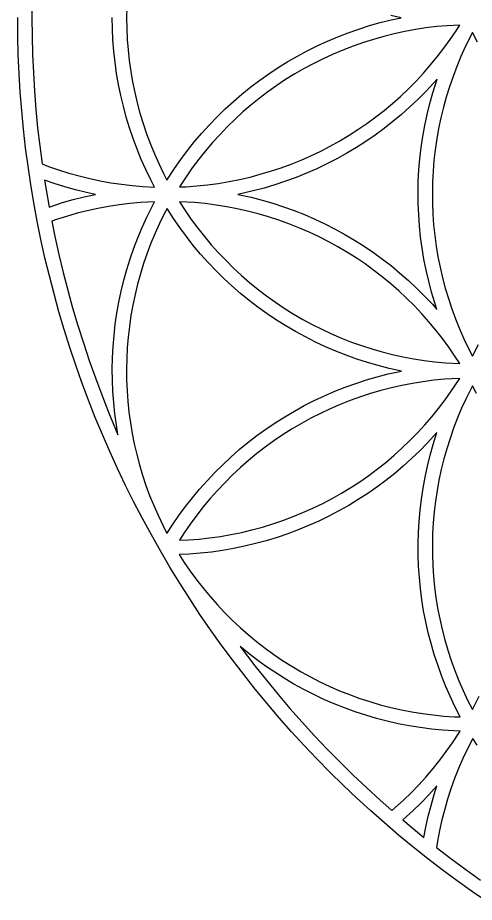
# Model space of a CAD drawing. Header units: inches. Extents: x 0 to 12, y 0 to 12.
# Drawn here: x 0 to 2.569, y 1.026 to 6 of the extents above; entities that cross this region are included whole.
import ezdxf

# ---------------------------------------------------------------- set-up
doc = ezdxf.new("R2010")
doc.units = ezdxf.units.IN
doc.header["$MEASUREMENT"] = 0
doc.layers.add('CUT', color=7, linetype='CONTINUOUS')

msp = doc.modelspace()

# ---------------------------------------------------------------- linework, layer by layer
at = {"layer": 'CUT'}
for points in [[(0.0808, 6.1031), (0.08, 5.9996), (0.0808, 5.8969), (0.0836, 5.7938), (0.0882, 5.6906), (0.0944, 5.5868), (0.1026, 5.4845), (0.1124, 5.3816), (0.124, 5.2788), (0.1373, 5.1775), (0.1732, 5.1639), (0.2293, 5.1444), (0.2872, 5.1262), (0.3458, 5.1101), (0.4059, 5.0953), (0.4644, 5.0829), (0.5237, 5.0723), (0.585, 5.0633), (0.6446, 5.0565), (0.7044, 5.0514), (0.7702, 5.0479), (0.7486, 5.089), (0.7212, 5.1457), (0.6956, 5.2032), (0.6716, 5.2616), (0.6496, 5.3206), (0.6294, 5.3803), (0.611, 5.4406), (0.5946, 5.5016), (0.58, 5.5628), (0.5674, 5.6245), (0.5566, 5.6867), (0.5479, 5.7491), (0.5411, 5.8118), (0.5362, 5.8746), (0.5333, 5.9375), (0.5323, 6.0006)], [(0.6133, 6.06), (0.6123, 5.9994), (0.6133, 5.94), (0.6161, 5.8783), (0.6207, 5.8192), (0.6273, 5.759), (0.6359, 5.6979), (0.646, 5.6394), (0.6583, 5.5789), (0.6721, 5.5212), (0.6879, 5.4627), (0.7055, 5.4049), (0.725, 5.3475), (0.7466, 5.2896), (0.7691, 5.2346), (0.7937, 5.1794), (0.8206, 5.1238), (0.84, 5.0866), (0.8822, 5.1518), (0.9185, 5.2033), (0.9563, 5.2538), (0.9957, 5.3031), (1.0365, 5.351), (1.0789, 5.3978), (1.1226, 5.4431), (1.1678, 5.4872), (1.2144, 5.5297), (1.262, 5.5706), (1.3112, 5.6104), (1.3615, 5.6484), (1.4129, 5.6849), (1.4654, 5.7196), (1.5191, 5.7528), (1.5737, 5.7843), (1.6291, 5.814), (1.6856, 5.8422), (1.7429, 5.8685), (1.801, 5.893), (1.8598, 5.9156), (1.9194, 5.9364), (1.9795, 5.9553), (2.0401, 5.9723), (2.1013, 5.9877), (2.1583, 6), (2.1, 6.0127)], [(2.6446, 1.026), (2.5582, 1.0853), (2.4729, 1.1461), (2.3888, 1.2083), (2.3057, 1.2721), (2.2238, 1.3373), (2.143, 1.404), (2.0633, 1.472), (1.9849, 1.5413), (1.9077, 1.6121), (1.8317, 1.6842), (1.7571, 1.7576), (1.6837, 1.8322), (1.6116, 1.9082), (1.5409, 1.9854), (1.4715, 2.0639), (1.4035, 2.1435), (1.3369, 2.2243), (1.2716, 2.3063), (1.2079, 2.3893), (1.1457, 2.4735), (1.085, 2.5588), (1.0255, 2.6451), (0.9678, 2.7324), (0.9115, 2.8208), (0.8568, 2.9101), (0.7955, 3.0148), (0.7521, 3.0914), (0.7022, 3.1834), (0.6539, 3.2763), (0.6071, 3.37), (0.562, 3.4646), (0.5186, 3.56), (0.4768, 3.656), (0.4367, 3.7527), (0.3983, 3.85), (0.3617, 3.9481), (0.3268, 4.047), (0.2935, 4.1462), (0.262, 4.246), (0.2322, 4.3465), (0.2044, 4.4474), (0.1782, 4.5489), (0.1536, 4.6506), (0.131, 4.7529), (0.1101, 4.8554), (0.091, 4.9585), (0.0738, 5.0617), (0.0584, 5.1653), (0.0447, 5.269), (0.0328, 5.3732), (0.0228, 5.4775), (0.0145, 5.5818), (0.0082, 5.6864), (0.0036, 5.791), (0.0009, 5.8956), (0, 6.0004)], [(2.5868, 5.8628), (2.5591, 5.9171), (2.5185, 5.8363), (2.4935, 5.7812), (2.4703, 5.7253), (2.4493, 5.6698), (2.4292, 5.6115), (2.4113, 5.5536), (2.3954, 5.4965), (2.3808, 5.4364), (2.3684, 5.3772), (2.3581, 5.3187), (2.3491, 5.2576), (2.3422, 5.1974), (2.3372, 5.137), (2.3341, 5.0766), (2.3329, 5.0162), (2.3335, 4.9569), (2.3361, 4.8952), (2.3403, 4.8359), (2.3465, 4.7757), (2.3547, 4.7157), (2.3646, 4.656), (2.3766, 4.5965), (2.3901, 4.5377), (2.4057, 4.4791), (2.423, 4.4211), (2.4424, 4.3625), (2.463, 4.3069), (2.4857, 4.2506), (2.51, 4.1952), (2.5367, 4.1395), (2.5591, 4.0963), (2.5926, 4.1626)], [(2.5814, 3.8869), (2.559, 3.9304), (2.523, 3.8589), (2.4976, 3.8037), (2.4746, 3.7492), (2.4524, 3.6915), (2.4323, 3.6344), (2.4141, 3.5766), (2.398, 3.5195), (2.3831, 3.4595), (2.3703, 3.4004), (2.3594, 3.3408), (2.3505, 3.281), (2.3433, 3.2209), (2.3379, 3.1605), (2.3345, 3.1), (2.3329, 3.0396), (2.3332, 2.9803), (2.3355, 2.9185), (2.3396, 2.8593), (2.3455, 2.7979), (2.3532, 2.739), (2.3628, 2.6793), (2.3743, 2.6198), (2.3877, 2.5608), (2.4029, 2.5022), (2.4199, 2.444), (2.4388, 2.3865), (2.4595, 2.3295), (2.4821, 2.2721), (2.5063, 2.2166), (2.5316, 2.1629), (2.5588, 2.1095), (2.5973, 2.1858)], [(2.5847, 1.9087), (2.5606, 1.9467), (2.5306, 1.8883), (2.5053, 1.8344), (2.4807, 1.7777), (2.4585, 1.7213), (2.4379, 1.6642), (2.419, 1.6065), (2.4025, 1.5494), (2.387, 1.4894), (2.3737, 1.4304), (2.3623, 1.3707), (2.3564, 1.3341), (2.437, 1.2722), (2.5206, 1.2104), (2.6047, 1.1504)]]:
    msp.add_lwpolyline(points, dxfattribs=at)
for points in [[(2.4869, 5.9585), (2.4172, 5.9548), (2.3576, 5.9496), (2.2967, 5.9423), (2.2381, 5.9333), (2.178, 5.9224), (2.1182, 5.9095), (2.0606, 5.8951), (2.0011, 5.8783), (1.9447, 5.8606), (1.8875, 5.8404), (1.8298, 5.8182), (1.7752, 5.7952), (1.7191, 5.7694), (1.6658, 5.743), (1.6114, 5.7138), (1.5602, 5.6841), (1.5076, 5.6516), (1.4571, 5.6181), (1.4077, 5.583), (1.3594, 5.5465), (1.3124, 5.5085), (1.2675, 5.4698), (1.2219, 5.4281), (1.1785, 5.3857), (1.1365, 5.3422), (1.0959, 5.2973), (1.0574, 5.2521), (1.0189, 5.2038), (0.9825, 5.1554), (0.9478, 5.1059), (0.9103, 5.0483), (0.9483, 5.0497), (1.0087, 5.0541), (1.0677, 5.0602), (1.1279, 5.0684), (1.189, 5.0786), (1.2485, 5.0904), (1.3077, 5.104), (1.3651, 5.1193), (1.4233, 5.1365), (1.4819, 5.156), (1.5378, 5.1766), (1.5941, 5.1992), (1.6497, 5.2237), (1.7054, 5.2504), (1.7583, 5.2777), (1.8125, 5.3078), (1.8642, 5.3388), (1.9144, 5.3711), (1.9643, 5.4054), (2.0142, 5.442), (2.0612, 5.4786), (2.1087, 5.5182), (2.1531, 5.5576), (2.198, 5.6002), (2.241, 5.6433), (2.2823, 5.6876), (2.3214, 5.7323), (2.3608, 5.7801), (2.3979, 5.8282), (2.4334, 5.8773), (2.4667, 5.9264)], [(2.3592, 5.6539), (2.2976, 5.5869), (2.2531, 5.5421), (2.2072, 5.4986), (2.1599, 5.4566), (2.1113, 5.4163), (2.0617, 5.3774), (2.0106, 5.3401), (1.9586, 5.3044), (1.9055, 5.2703), (1.8512, 5.2377), (1.7961, 5.2072), (1.74, 5.1781), (1.683, 5.1509), (1.6251, 5.1255), (1.5665, 5.102), (1.5073, 5.0802), (1.4473, 5.0602), (1.3868, 5.0423), (1.3256, 5.026), (1.2379, 5.0067), (1.3137, 4.9901), (1.3749, 4.9744), (1.4356, 4.9566), (1.4956, 4.9371), (1.5551, 4.9158), (1.6139, 4.8926), (1.672, 4.8673), (1.729, 4.8404), (1.7853, 4.8118), (1.8409, 4.7814), (1.8953, 4.7493), (1.9486, 4.7156), (2.0011, 4.6801), (2.0521, 4.643), (2.1023, 4.6045), (2.1509, 4.5643), (2.1985, 4.5225), (2.2447, 4.4795), (2.2895, 4.4349), (2.333, 4.3889), (2.359, 4.3595), (2.3466, 4.397), (2.3288, 4.4573), (2.3125, 4.5184), (2.2983, 4.5798), (2.2859, 4.6416), (2.2756, 4.7038), (2.2672, 4.7663), (2.2607, 4.829), (2.2561, 4.8917), (2.2535, 4.9548), (2.2529, 5.0177), (2.2541, 5.0808), (2.2575, 5.1437), (2.2627, 5.2066), (2.2699, 5.2693), (2.2791, 5.3315), (2.2901, 5.3936), (2.3031, 5.4553), (2.3181, 5.5166), (2.3348, 5.5772)], [(0.151, 5.087), (0.1767, 4.9355), (0.2522, 4.96), (0.3129, 4.9774), (0.3744, 4.9929), (0.4383, 5.0067), (0.3868, 5.0176), (0.3256, 5.0327), (0.2646, 5.0496), (0.2044, 5.0685)], [(0.77, 4.9652), (0.691, 4.961), (0.6314, 4.9556), (0.5703, 4.9481), (0.5116, 4.939), (0.4507, 4.9276), (0.3913, 4.9147), (0.3338, 4.9001), (0.2743, 4.883), (0.2175, 4.865), (0.1917, 4.8558), (0.2093, 4.7695), (0.2317, 4.6679), (0.2558, 4.5682), (0.2817, 4.4682), (0.3092, 4.3686), (0.3387, 4.2689), (0.3695, 4.1709), (0.4024, 4.0731), (0.4369, 3.9756), (0.4731, 3.8787), (0.5109, 3.7826), (0.5642, 3.6554), (0.5552, 3.7105), (0.5467, 3.7728), (0.5401, 3.8356), (0.5355, 3.8985), (0.533, 3.9613), (0.5323, 4.0245), (0.5337, 4.0875), (0.537, 4.1504), (0.5422, 4.2131), (0.5493, 4.2759), (0.5585, 4.3383), (0.5697, 4.4002), (0.5826, 4.4619), (0.5975, 4.5233), (0.6143, 4.584), (0.633, 4.6442), (0.6536, 4.7037), (0.676, 4.7628), (0.7002, 4.8209), (0.7263, 4.8783), (0.7539, 4.9349)], [(0.8247, 4.8974), (0.798, 4.843), (0.7729, 4.7879), (0.7497, 4.732), (0.7289, 4.6765), (0.7087, 4.6181), (0.6907, 4.5602), (0.6747, 4.5019), (0.6603, 4.4431), (0.6479, 4.3838), (0.6375, 4.3254), (0.6285, 4.2643), (0.6217, 4.2042), (0.6167, 4.1437), (0.6136, 4.0832), (0.6123, 4.0228), (0.613, 3.9634), (0.6155, 3.9017), (0.6197, 3.8427), (0.6261, 3.7824), (0.6342, 3.7224), (0.6442, 3.6627), (0.656, 3.6033), (0.6699, 3.5431), (0.6852, 3.4859), (0.7025, 3.4278), (0.7219, 3.3691), (0.7425, 3.3134), (0.7651, 3.2573), (0.7896, 3.2019), (0.8161, 3.1461), (0.84, 3.1), (0.8707, 3.1479), (0.9064, 3.2), (0.9438, 3.2508), (0.9828, 3.3007), (1.0233, 3.3492), (1.0652, 3.3962), (1.1086, 3.4423), (1.1534, 3.4866), (1.1997, 3.5298), (1.247, 3.5714), (1.2958, 3.6115), (1.3458, 3.6501), (1.397, 3.6871), (1.4493, 3.7225), (1.5028, 3.7564), (1.5572, 3.7883), (1.6126, 3.8188), (1.6688, 3.8474), (1.726, 3.8743), (1.7839, 3.8992), (1.8428, 3.9226), (1.9021, 3.9439), (1.9622, 3.9634), (2.0229, 3.9812), (2.084, 3.9968), (2.1589, 4.0132), (2.0897, 4.0284), (2.0288, 4.0439), (1.9682, 4.0613), (1.9082, 4.0807), (1.8488, 4.1019), (1.7901, 4.1248), (1.7321, 4.1497), (1.675, 4.1762), (1.6189, 4.2047), (1.5633, 4.2347), (1.509, 4.2665), (1.4556, 4.3), (1.4032, 4.3352), (1.3519, 4.3719), (1.3019, 4.4102), (1.253, 4.4501), (1.2057, 4.4915), (1.1592, 4.5343), (1.1144, 4.5785), (1.0708, 4.6242), (1.0288, 4.671), (0.9881, 4.7193), (0.9491, 4.7688), (0.9116, 4.8194), (0.8758, 4.8713), (0.8401, 4.9265)], [(0.9101, 4.9651), (0.9422, 4.9159), (0.9767, 4.8661), (1.0127, 4.8174), (1.0509, 4.769), (1.0892, 4.7236), (1.1295, 4.6786), (1.1723, 4.6339), (1.2144, 4.5922), (1.2591, 4.5511), (1.3046, 4.5114), (1.3526, 4.4722), (1.3996, 4.4362), (1.4499, 4.4002), (1.5002, 4.3666), (1.5505, 4.3349), (1.6037, 4.3038), (1.6559, 4.2756), (1.711, 4.2478), (1.7648, 4.2227), (1.8214, 4.1985), (1.8779, 4.1764), (1.9339, 4.1565), (1.9923, 4.1376), (2.0509, 4.1209), (2.1082, 4.1062), (2.1675, 4.0932), (2.2282, 4.0816), (2.2867, 4.0724), (2.3474, 4.065), (2.4071, 4.0593), (2.4871, 4.0548), (2.4601, 4.097), (2.4257, 4.1469), (2.3897, 4.1961), (2.3532, 4.2428), (2.3135, 4.2903), (2.2731, 4.3358), (2.2323, 4.379), (2.1883, 4.4226), (2.1439, 4.4642), (2.0992, 4.5033), (2.0514, 4.5428), (2.0043, 4.5789), (1.9541, 4.6153), (1.9039, 4.6493), (1.8526, 4.6817), (1.8014, 4.7119), (1.747, 4.7416), (1.6928, 4.7691), (1.639, 4.7945), (1.5821, 4.819), (1.5258, 4.8413), (1.4685, 4.8619), (1.4108, 4.8806), (1.3538, 4.8973), (1.2938, 4.9127), (1.2357, 4.9257), (1.1761, 4.9371), (1.1161, 4.9467), (1.0547, 4.9545), (0.9943, 4.9605)], [(2.4869, 3.9717), (2.4021, 3.967), (2.3412, 3.9611), (2.2802, 3.9532), (2.2204, 3.9437), (2.162, 3.9325), (2.1028, 3.9191), (2.0428, 3.9037), (1.9858, 3.887), (1.9281, 3.8683), (1.8698, 3.8473), (1.8146, 3.8253), (1.7578, 3.8008), (1.7028, 3.7749), (1.6488, 3.7475), (1.5967, 3.7188), (1.5445, 3.6881), (1.4932, 3.6556), (1.442, 3.6208), (1.3928, 3.5853), (1.3457, 3.5489), (1.2979, 3.5096), (1.2533, 3.4706), (1.2089, 3.429), (1.1649, 3.3854), (1.1242, 3.3422), (1.0831, 3.296), (1.0441, 3.2493), (1.0076, 3.2025), (0.971, 3.1526), (0.9367, 3.1027), (0.9104, 3.0615), (0.9603, 3.0638), (1.0205, 3.0685), (1.0799, 3.075), (1.1412, 3.0837), (1.1997, 3.0939), (1.2604, 3.1062), (1.3183, 3.1201), (1.378, 3.1362), (1.436, 3.154), (1.4922, 3.1731), (1.5502, 3.1948), (1.6052, 3.2173), (1.6605, 3.2421), (1.7162, 3.2692), (1.7701, 3.2974), (1.8218, 3.3267), (1.8747, 3.3587), (1.9245, 3.3911), (1.9754, 3.4265), (2.024, 3.4626), (2.0706, 3.4995), (2.1179, 3.5395), (2.1621, 3.5792), (2.2068, 3.6221), (2.2493, 3.6654), (2.2904, 3.71), (2.3294, 3.7548), (2.3684, 3.8029), (2.4051, 3.8512), (2.4396, 3.8996)], [(2.3589, 3.667), (2.3064, 3.6093), (2.2622, 3.5642), (2.2165, 3.5205), (2.1696, 3.4784), (2.1213, 3.4377), (2.0717, 3.3983), (2.0211, 3.3607), (1.9692, 3.3247), (1.9161, 3.2902), (1.8623, 3.2576), (1.8071, 3.2264), (1.7513, 3.1972), (1.6945, 3.1696), (1.6368, 3.1438), (1.5783, 3.1198), (1.5191, 3.0977), (1.4593, 3.0775), (1.3989, 3.059), (1.338, 3.0426), (1.2766, 3.0278), (1.2146, 3.0153), (1.1524, 3.0045), (1.0898, 2.9957), (1.0271, 2.9888), (0.964, 2.9839), (0.9085, 2.9813), (0.9366, 2.9375), (0.9707, 2.8878), (1.0074, 2.8378), (1.0446, 2.79), (1.0826, 2.7446), (1.1236, 2.6984), (1.1643, 2.6552), (1.2073, 2.6125), (1.2523, 2.5703), (1.2969, 2.5311), (1.3436, 2.4927), (1.3915, 2.4557), (1.4416, 2.4194), (1.4905, 2.386), (1.5418, 2.3536), (1.5948, 2.3222), (1.6468, 2.2935), (1.7007, 2.266), (1.7567, 2.2396), (1.8111, 2.216), (1.8675, 2.1937), (1.9255, 2.1727), (1.9818, 2.1542), (2.0399, 2.1372), (2.0998, 2.1216), (2.1585, 2.1082), (2.2171, 2.0969), (2.2781, 2.087), (2.3368, 2.0794), (2.3984, 2.0732), (2.4575, 2.0692), (2.4904, 2.068), (2.4599, 2.1277), (2.4331, 2.1846), (2.4077, 2.2426), (2.3846, 2.3011), (2.3631, 2.3604), (2.3435, 2.4203), (2.3258, 2.4809), (2.31, 2.5419), (2.2961, 2.6033), (2.2841, 2.6652), (2.2741, 2.7276), (2.2659, 2.7899), (2.2598, 2.8526), (2.2555, 2.9156), (2.2533, 2.9785), (2.2529, 3.0416), (2.2545, 3.1047), (2.2582, 3.1675), (2.2638, 3.2303), (2.2713, 3.2929), (2.2807, 3.3552), (2.2921, 3.4173), (2.3054, 3.4789), (2.3207, 3.54), (2.3378, 3.6007)], [(1.2515, 2.4651), (1.3347, 2.3556), (1.3991, 2.2747), (1.4653, 2.1944), (1.5318, 2.1164), (1.6004, 2.0391), (1.6702, 1.9628), (1.7413, 1.8878), (1.8137, 1.8142), (1.8873, 1.7418), (1.9623, 1.6707), (2.0391, 1.6004), (2.1049, 1.542), (2.1708, 1.6005), (2.2134, 1.642), (2.2566, 1.6864), (2.2966, 1.7304), (2.3369, 1.7775), (2.3749, 1.8248), (2.4116, 1.8732), (2.4457, 1.9219), (2.4888, 1.988), (2.4533, 1.9894), (2.3905, 1.9936), (2.3278, 2), (2.2652, 2.008), (2.2031, 2.0182), (2.1411, 2.0303), (2.0797, 2.0442), (2.0186, 2.0601), (1.9581, 2.0778), (1.8981, 2.0974), (1.839, 2.1189), (1.7804, 2.1423), (1.7227, 2.1672), (1.6656, 2.1942), (1.6095, 2.2228), (1.5542, 2.2533), (1.5001, 2.2854), (1.4467, 2.3192), (1.3946, 2.3546), (1.3436, 2.3916), (1.2937, 2.4302)], [(2.3589, 1.68), (2.314, 1.6306), (2.2699, 1.5854), (2.2246, 1.5413), (2.1663, 1.4893), (2.2848, 1.391), (2.2957, 1.4478), (2.3095, 1.5095), (2.3254, 1.5706), (2.343, 1.6313)]]:
    msp.add_lwpolyline(points, close=True, dxfattribs=at)

doc.saveas('drawing.dxf')
